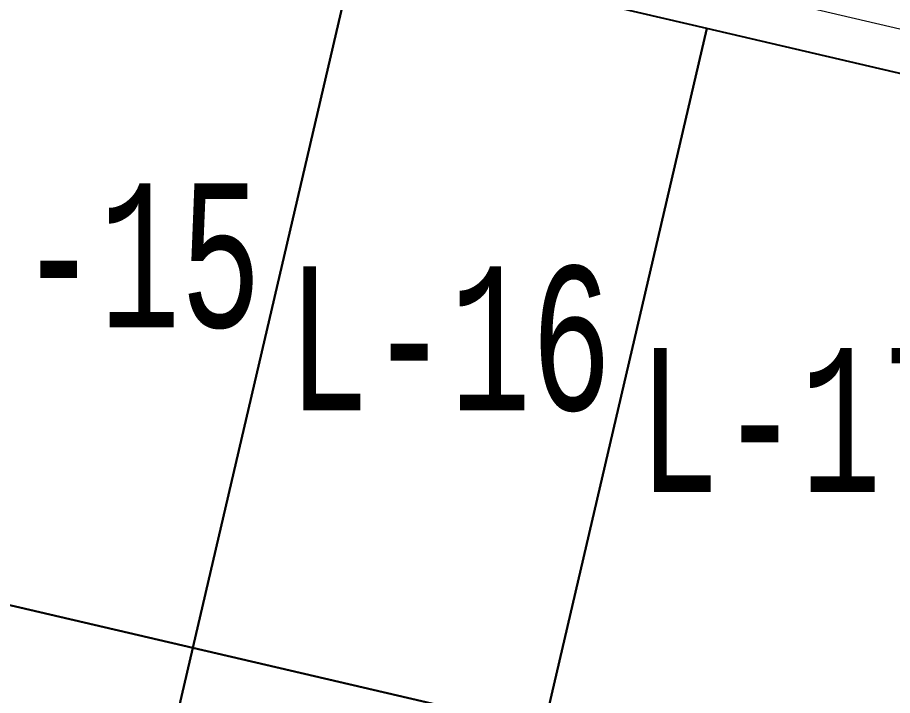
# Model space of a CAD drawing. Header units: millimetres. Extents: x 474016 to 477875, y 2288607 to 2292200.
# Drawn here: x 474217.41 to 474247.8, y 2289437.21 to 2289460.75 of the extents above; entities that cross this region are included whole.
import ezdxf
from ezdxf.enums import TextEntityAlignment as Align

# ---------------------------------------------------------------- set-up
doc = ezdxf.new("R2010")
doc.units = ezdxf.units.MM
doc.header["$LTSCALE"] = 50
doc.layers.add('BANQUETA', color=251, linetype='Continuous', lineweight=5)
doc.layers.add('LOTES', color=6, linetype='Continuous', lineweight=15)
doc.layers.add('CVL_LOTIF', color=1, linetype='Continuous')
doc.layers.add('MZ Y LT', color=7, linetype='Continuous', lineweight=13, true_color=0x0d2bf2)
doc.styles.add('MONOTXT4', font='MONOTXT4.shx', dxfattribs={"width": 0.55})

msp = doc.modelspace()

# ---------------------------------------------------------------- linework, layer by layer
at = {"layer": 'BANQUETA'}
msp.add_lwpolyline([(474156.614, 2289427.24), (474278.352, 2289398.869, 0.414214), (474280.753, 2289400.363), (474291.875, 2289448.084, 0.414214), (474290.381, 2289450.486), (474168.643, 2289478.857)], format="xyb", dxfattribs=at)
at = {"layer": 'CVL_LOTIF'}
for points in [[(474229.171, 2289463.211), (474216.998, 2289466.048), (474211.323, 2289441.7), (474223.497, 2289438.863)], [(474241.345, 2289460.373), (474229.171, 2289463.211), (474223.497, 2289438.863), (474235.671, 2289436.026)], [(474253.519, 2289457.536), (474241.345, 2289460.373), (474235.671, 2289436.026), (474247.845, 2289433.189)], [(474223.497, 2289438.863), (474211.323, 2289441.7), (474205.649, 2289417.352), (474217.823, 2289414.515)], [(474235.671, 2289436.026), (474223.497, 2289438.863), (474217.823, 2289414.515), (474229.997, 2289411.678)]]:
    msp.add_lwpolyline(points, close=True, dxfattribs=at)
at = {"layer": 'LOTES'}
for p, q in [((474223.497, 2289438.863), (474229.171, 2289463.211)), ((474235.671, 2289436.026), (474241.345, 2289460.373)), ((474217.823, 2289414.515), (474223.497, 2289438.863))]:
    msp.add_line(p, q, dxfattribs=at)

# ---------------------------------------------------------------- texts
at = {"layer": 'MZ Y LT', "lineweight": 13, "style": 'MONOTXT4', "width": 0.65}
for s, p in [('L-15', (474220.247, 2289452.455)), ('L-16', (474232.421, 2289449.618)), ('L-17', (474244.595, 2289446.781))]:
    msp.add_text(s, height=5, dxfattribs=at).set_placement(p, align=Align.MIDDLE)

doc.saveas('drawing.dxf')
